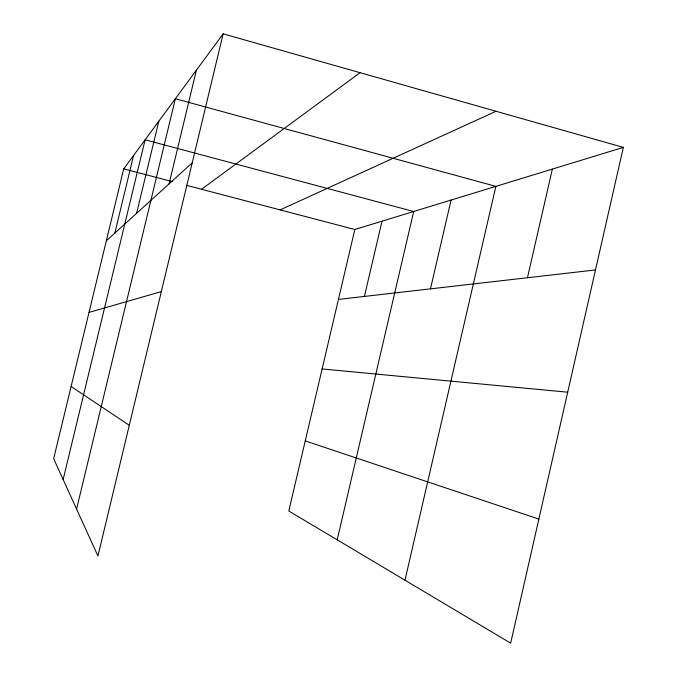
<?xml version="1.0" encoding="UTF-8"?>
<svg xmlns="http://www.w3.org/2000/svg" width="677" height="677" viewBox="0 0 677 677"><rect width="100%" height="100%" fill="white"/><g stroke="black" fill="none" stroke-linecap="round" stroke-linejoin="round"><path stroke-width="1.02" d="M623.339 147.383L510.661 643.15L288.8 511L354.833 229.495L623.339 147.383L223.148 33.85L123.722 168.861L53.661 458.684L97.937 556.02L223.148 33.85M527.459 277.739L552.356 169.089M430.479 288.859L451.077 200.062M404.99 580.206L495.869 186.361L175.36 98.74L76.577 509.07M364.412 296.433L382.014 221.184M337.197 539.831L413.689 211.495L145.115 139.809L63.139 479.519M169.081 183.856L196.398 70.163M114.828 233.116L133.572 155.482M136.61 213.331L158.816 121.2M106.323 240.826L192.209 162.852M201.56 189.281L360.062 72.693M280.126 209.895L496.046 111.265M89.017 312.419L161.338 291.609M338.432 299.412L595.481 269.937M322.117 368.948L567.698 392.203M123.722 168.861L172.246 181.588M186.395 185.303L354.833 229.495M305.242 440.888L538.858 519.098M71.11 386.482L129.29 425.283"/></g></svg>
